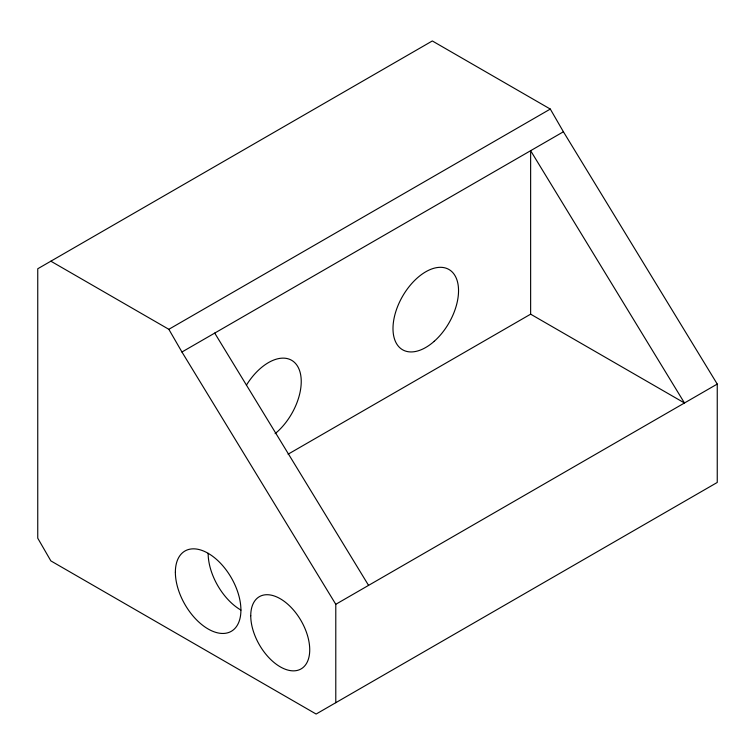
<?xml version="1.0" encoding="UTF-8"?>
<svg xmlns="http://www.w3.org/2000/svg" width="755" height="755" viewBox="0 0 755 755"><rect width="100%" height="100%" fill="white"/><g stroke="black" fill="none" stroke-linecap="round" stroke-linejoin="round"><path stroke-width="1.13" d="M50.859 261.192L168.837 329.303L550.301 109.069L563.409 131.776L717.25 384.068L717.25 482.454L316.128 714.041L50.859 560.899L37.75 538.192L37.75 268.761L432.322 40.959L550.301 109.069M168.837 329.303L181.946 352.009L563.409 131.776M288.089 454.199L530.633 314.174L684.474 402.991L530.633 150.698L530.633 314.174M335.786 702.697L335.786 604.302L717.25 384.068M214.722 333.087L368.563 585.38M181.946 352.009L335.786 604.302M246.413 385.182A46.348 26.755 -60 0 1 297.668 366.411A46.348 26.755 -60 0 1 275.103 433.672M240.911 610.078A46.348 26.755 60 0 1 208.144 553.321M434.248 341.279A46.348 26.755 -60 0 0 448.942 269.488A46.348 26.755 -60 0 0 394.11 318.11A46.348 26.755 -60 0 0 434.248 341.279M175.368 572.233A46.348 26.755 60 0 0 224.528 633.388A46.348 26.755 60 0 0 224.528 567.845A46.348 26.755 60 0 0 175.368 572.233M250.745 615.75A41.714 24.084 60 0 0 294.988 670.789A41.714 24.084 60 0 0 294.988 611.805A41.714 24.084 60 0 0 250.745 615.75"/></g></svg>
